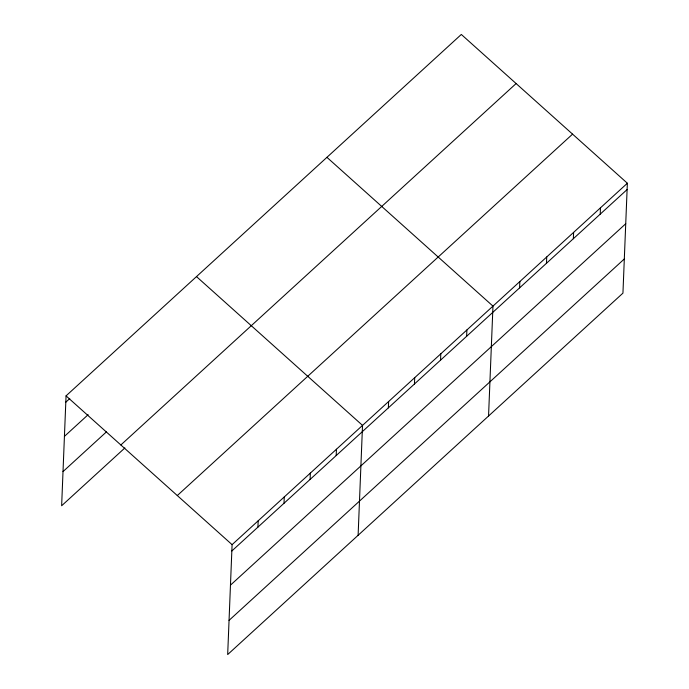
<?xml version="1.0" encoding="UTF-8"?>
<svg xmlns="http://www.w3.org/2000/svg" width="689" height="689" viewBox="0 0 689 689"><rect width="100%" height="100%" fill="white"/><g stroke="black" fill="none" stroke-linecap="round" stroke-linejoin="round"><path stroke-width="1.03" d="M627.36 183.24L232.09 544.654L227.68 654.55L622.942 293.135L627.36 183.24L461.32 34.45L66.058 395.865L61.64 505.76L124.881 447.936M257.927 527.128L258.177 520.798M284.014 503.271L284.264 496.95M310.102 479.423L310.351 473.093M336.189 455.567L336.439 449.245M358.116 535.284L362.526 425.389L196.494 276.599M388.363 407.862L388.622 401.532M414.451 384.006L414.709 377.684M440.538 360.149L440.796 353.827M466.625 336.301L466.884 329.971M488.553 416.018L492.971 306.123L326.93 157.333M519.592 287.873L519.851 281.543M546.472 263.293L546.721 256.971M573.351 238.721L573.601 232.391M600.231 214.141L600.481 207.82M65.799 402.195L69.753 398.578M64.43 436.37L88.14 414.683M63.018 471.586L106.494 431.831M120.851 444.965L516.113 83.55M177.297 495.555L572.568 134.14M231.84 550.976L627.102 189.561M230.462 585.159L625.733 223.744M229.049 620.376L624.32 258.961M66.058 395.865L232.09 544.654"/></g></svg>
